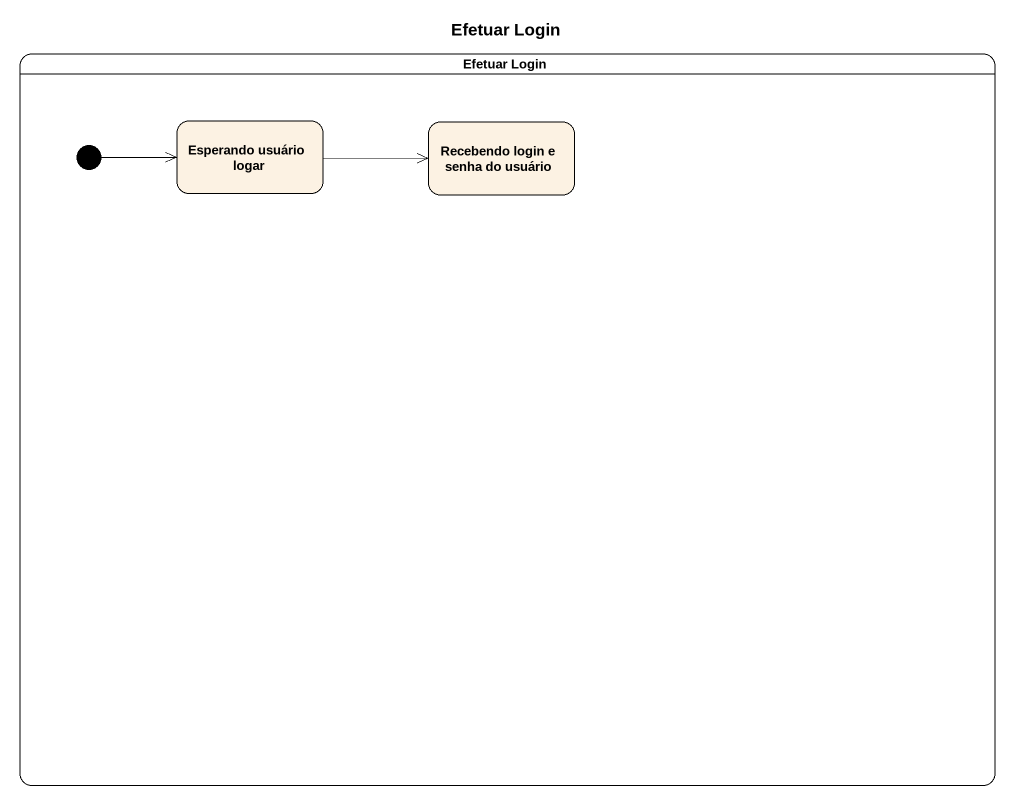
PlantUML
@startuml
title Efetuar Login
hide empty description
state "Efetuar Login" as Efetuar_Login {
  state "Esperando usuário logar" as Esperando_usuário_logar
  state "Recebendo login e senha do usuário" as Recebendo_login_e_senha_do
  [*] -right-> Esperando_usuário_logar
}
Esperando_usuário_logar -right-> Recebendo_login_e_senha_do
@enduml
